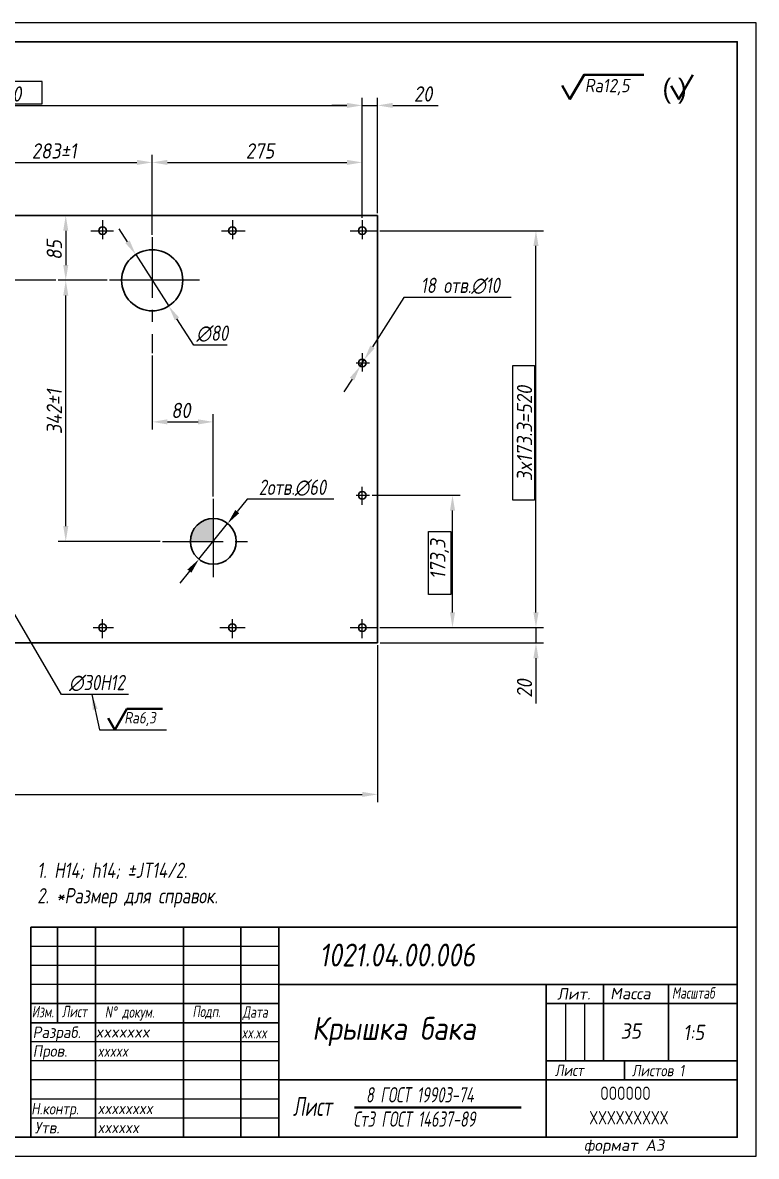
# Model space of a CAD drawing. Header units: millimetres. Extents: x 2375 to 2795, y 86 to 383.
# Drawn here: x 2602.8 to 2794.9, y 85.9 to 382.9 of the extents above; entities that cross this region are included whole.
import ezdxf

# ---------------------------------------------------------------- set-up
doc = ezdxf.new("R2010")
doc.units = ezdxf.units.MM
doc.linetypes.add('CENTER', pattern=[50.8, 31.75, -6.35, 6.35, -6.35])
for name, color, linetype, lineweight in [('Ax', 1, 'CENTER', 18), ('Dim', 3, 'Continuous', 40), ('Slim', 8, 'Continuous', 18), ('Text', 2, 'Continuous', 40), ('Wide', 31, 'Continuous', 60)]:
    doc.layers.add(name, color=color, linetype=linetype, lineweight=lineweight)
doc.styles.add('курсив', font='romans.shx', dxfattribs={"oblique": 10})
doc.styles.add('курсив 0_75', font='romans.shx', dxfattribs={"width": 0.75, "oblique": 10})
doc.styles.add('курсив 0_85', font='romans.shx', dxfattribs={"width": 0.85, "oblique": 10})
doc.dimstyles.new('L.Arrow', dxfattribs={"dimtxt": 4, "dimasz": 4, "dimexe": 2, "dimexo": 0.625, "dimgap": 1, "dimtad": 1, "dimlfac": 5, "dimtxsty": 'курсив 0_85', "dimcen": 0, "dimclrd": 256, "dimclre": 256, "dimclrt": 256, "dimadec": 1, "dimazin": 0, "dimtp": 0.0165, "dimtm": 0.0075, "dimtfac": 1, "dimtmove": 0, "dimatfit": 3, "dimfxl": 1, "dimlwd": 18, "dimlwe": 18, "dimarcsym": 0})
doc.dimstyles.new('к1_1св', dxfattribs={"dimtxt": 4, "dimasz": 4, "dimexe": 2, "dimexo": 0.625, "dimgap": 1, "dimtad": 1, "dimtoh": 1, "dimtxsty": 'курсив 0_75', "dimcen": 0, "dimadec": 0, "dimazin": 0, "dimtfac": 1, "dimtmove": 0, "dimatfit": 3, "dimldrblk": 'DOTSMALL', "dimfxl": 1, "dimlwd": 18, "dimlwe": 18, "dimarcsym": 0})
doc.dimstyles.new('к1_5', dxfattribs={"dimtxt": 4, "dimasz": 4, "dimexe": 2, "dimexo": 0.625, "dimgap": 1, "dimtad": 1, "dimlfac": 5, "dimtxsty": 'курсив 0_85', "dimcen": 0, "dimadec": 1, "dimazin": 0, "dimtp": 0.0165, "dimtm": 0.0075, "dimtfac": 1, "dimtmove": 0, "dimatfit": 3, "dimldrblk": 'DOTSMALL', "dimfxl": 1, "dimlwd": 18, "dimlwe": 18, "dimarcsym": 0})

# ---------------------------------------------------------------- blocks, each defined once
blk = doc.blocks.new('*D202')
at = {"layer": 'Defpoints', "color": 0, "transparency": 16777216}
for p in [(2614.1, 315.39), (2625.53, 315.39), (2639.43, 246.99)]:
    blk.add_point(p, dxfattribs=at)
at = {"layer": 'Dim', "color": 0, "lineweight": 18, "transparency": 16777216}
for p, q in [((2624.91, 315.39), (2612.1, 315.39)), ((2614.1, 250.99), (2614.1, 311.39)), ((2638.81, 246.99), (2612.1, 246.99))]:
    blk.add_line(p, q, dxfattribs=at)
at = {"layer": 'Dim', "color": 0, "transparency": 16777216}
for points in [[(2613.44, 311.39), (2614.77, 311.39), (2614.1, 315.39)], [(2613.44, 250.99), (2614.77, 250.99), (2614.1, 246.99)]]:
    blk.add_solid(points, dxfattribs=at)
at = {"layer": 'Dim', "color": 0, "transparency": 16777216, "insert": (2611.1, 280.95), "char_height": 4, "attachment_point": 5, "rotation": 90, "style": 'курсив 0_85'}
blk.add_mtext('342%%p1', dxfattribs=at)
blk = doc.blocks.new('_DotSmall')
at = {"color": 0, "linetype": 'ByBlock', "const_width": 0.5}
blk.add_lwpolyline([(-122670.927, 17467.939, 1), (-122670.802, 17467.939, 1)], format="xyb", close=True, dxfattribs=at)
blk = doc.blocks.new('*D207')
at = {"layer": 'Defpoints', "color": 0, "transparency": 16777216}
for p in [(2636.74, 296.29), (2652.74, 278.3), (2652.74, 258.15)]:
    blk.add_point(p, dxfattribs=at)
at = {"layer": 'Dim', "color": 0, "lineweight": 18, "transparency": 16777216}
for p, q in [((2636.74, 295.67), (2636.74, 276.3)), ((2652.74, 258.77), (2652.74, 280.3)), ((2640.74, 278.3), (2648.74, 278.3))]:
    blk.add_line(p, q, dxfattribs=at)
at = {"layer": 'Dim', "color": 0, "transparency": 16777216}
for points in [[(2640.74, 278.97), (2640.74, 277.63), (2636.74, 278.3)], [(2648.74, 278.97), (2648.74, 277.63), (2652.74, 278.3)]]:
    blk.add_solid(points, dxfattribs=at)
at = {"layer": 'Dim', "color": 0, "transparency": 16777216, "insert": (2644.26, 281.3), "char_height": 4, "attachment_point": 5, "style": 'курсив 0_85'}
blk.add_mtext('80', dxfattribs=at)
blk = doc.blocks.new('*D208')
at = {"layer": 'Defpoints', "color": 0, "transparency": 16777216}
for p in [(2693.67, 259.06), (2715.36, 259.06), (2695.74, 224.39)]:
    blk.add_point(p, dxfattribs=at)
at = {"layer": 'Dim', "color": 0, "lineweight": 18, "transparency": 16777216}
for p, q in [((2694.29, 259.06), (2717.36, 259.06)), ((2715.36, 228.39), (2715.36, 255.06)), ((2696.36, 224.39), (2717.36, 224.39))]:
    blk.add_line(p, q, dxfattribs=at)
at = {"layer": 'Dim', "color": 0, "transparency": 16777216}
for points in [[(2714.7, 255.06), (2716.03, 255.06), (2715.36, 259.06)], [(2714.7, 228.39), (2716.03, 228.39), (2715.36, 224.39)]]:
    blk.add_solid(points, dxfattribs=at)
at = {"layer": 'Dim', "color": 0, "transparency": 16777216, "insert": (2711.98, 242.32), "char_height": 4, "attachment_point": 5, "rotation": 90, "style": 'курсив 0_85'}
blk.add_mtext('173,3', dxfattribs=at)
blk = doc.blocks.new('*D209')
at = {"layer": 'Defpoints', "color": 0, "transparency": 16777216}
for p in [(2695.74, 328.39), (2737.22, 328.39), (2695.74, 224.39)]:
    blk.add_point(p, dxfattribs=at)
at = {"layer": 'Dim', "color": 0, "lineweight": 18, "transparency": 16777216}
for p, q in [((2696.36, 328.39), (2739.22, 328.39)), ((2737.22, 228.39), (2737.22, 324.39)), ((2696.36, 224.39), (2739.22, 224.39))]:
    blk.add_line(p, q, dxfattribs=at)
at = {"layer": 'Dim', "color": 0, "transparency": 16777216}
for points in [[(2736.55, 324.39), (2737.89, 324.39), (2737.22, 328.39)], [(2736.55, 228.39), (2737.89, 228.39), (2737.22, 224.39)]]:
    blk.add_solid(points, dxfattribs=at)
at = {"layer": 'Dim', "color": 0, "transparency": 16777216, "insert": (2734.22, 275.26), "char_height": 4, "attachment_point": 5, "rotation": 90, "style": 'курсив 0_85'}
blk.add_mtext('3x173.3=520', dxfattribs=at)
blk = doc.blocks.new('*D211')
at = {"layer": 'Defpoints', "color": 0, "transparency": 16777216}
for p in [(2691.74, 361.21), (2487.74, 331.13), (2691.74, 331.13)]:
    blk.add_point(p, dxfattribs=at)
at = {"layer": 'Dim', "color": 0, "lineweight": 18, "transparency": 16777216}
for p, q in [((2487.74, 331.75), (2487.74, 363.21)), ((2691.74, 331.75), (2691.74, 363.21)), ((2491.74, 361.21), (2687.74, 361.21))]:
    blk.add_line(p, q, dxfattribs=at)
at = {"layer": 'Dim', "color": 0, "transparency": 16777216}
for points in [[(2491.74, 361.88), (2491.74, 360.55), (2487.74, 361.21)], [(2687.74, 361.88), (2687.74, 360.55), (2691.74, 361.21)]]:
    blk.add_solid(points, dxfattribs=at)
at = {"layer": 'Dim', "color": 0, "transparency": 16777216, "insert": (2590.96, 364.21), "char_height": 4, "attachment_point": 5, "style": 'курсив 0_85'}
blk.add_mtext('6x170=1020', dxfattribs=at)
blk = doc.blocks.new('*D212')
at = {"layer": 'Defpoints', "color": 0, "transparency": 16777216}
for p in [(2632.42, 322.13), (2641.05, 308.66)]:
    blk.add_point(p, dxfattribs=at)
at = {"layer": 'Dim', "color": 0, "lineweight": 18, "transparency": 16777216}
for p, q in [((2630.26, 325.5), (2628.1, 328.87)), ((2632.42, 322.13), (2641.05, 308.66)), ((2647.62, 298.41), (2643.21, 305.29)), ((2656.35, 298.41), (2647.62, 298.41))]:
    blk.add_line(p, q, dxfattribs=at)
at = {"layer": 'Dim', "color": 0, "transparency": 16777216}
for points in [[(2630.82, 325.86), (2629.7, 325.14), (2632.42, 322.13)], [(2643.77, 305.65), (2642.65, 304.93), (2641.05, 308.66)]]:
    blk.add_solid(points, dxfattribs=at)
at = {"layer": 'Dim', "color": 0, "transparency": 16777216, "insert": (2652.49, 301.41), "char_height": 4, "attachment_point": 5, "style": 'курсив 0_75'}
blk.add_mtext('∅80', dxfattribs=at)
blk = doc.blocks.new('*D213')
at = {"layer": 'Defpoints', "color": 0, "transparency": 16777216}
for p in [(2656.49, 251.67), (2648.98, 242.32)]:
    blk.add_point(p, dxfattribs=at)
at = {"layer": 'Dim', "color": 0, "lineweight": 18, "transparency": 16777216}
for p, q in [((2661.6, 258.03), (2659, 254.79)), ((2684.31, 258.03), (2661.6, 258.03)), ((2648.98, 242.32), (2656.49, 251.67)), ((2646.47, 239.2), (2643.97, 236.08))]:
    blk.add_line(p, q, dxfattribs=at)
at = {"layer": 'Dim', "color": 0, "transparency": 16777216}
for points in [[(2658.48, 255.21), (2659.52, 254.37), (2656.49, 251.67)], [(2645.95, 239.62), (2646.99, 238.78), (2648.98, 242.32)]]:
    blk.add_solid(points, dxfattribs=at)
at = {"layer": 'Dim', "color": 0, "transparency": 16777216, "insert": (2673.46, 261.03), "char_height": 4, "attachment_point": 5, "style": 'курсив 0_75'}
blk.add_mtext('2отв.∅60', dxfattribs=at)
blk = doc.blocks.new('*D215')
at = {"layer": 'Defpoints', "color": 0, "transparency": 16777216}
for p in [(2594.22, 238.99), (2597.25, 233.8)]:
    blk.add_point(p, dxfattribs=at)
at = {"layer": 'Dim', "color": 0, "lineweight": 18, "transparency": 16777216}
for p, q in [((2592.2, 242.44), (2590.19, 245.89)), ((2594.22, 238.99), (2597.25, 233.8)), ((2612.98, 206.88), (2599.27, 230.35)), ((2630.55, 206.88), (2612.98, 206.88))]:
    blk.add_line(p, q, dxfattribs=at)
at = {"layer": 'Dim', "color": 0, "transparency": 16777216}
for points in [[(2592.78, 242.78), (2591.63, 242.1), (2594.22, 238.99)], [(2599.84, 230.69), (2598.69, 230.01), (2597.25, 233.8)]]:
    blk.add_solid(points, dxfattribs=at)
at = {"layer": 'Dim', "color": 0, "transparency": 16777216, "insert": (2622.26, 209.88), "char_height": 4, "attachment_point": 5, "style": 'курсив 0_75'}
blk.add_mtext('∅30H12', dxfattribs=at)
blk = doc.blocks.new('*D43')
at = {"layer": 'Defpoints', "color": 0, "transparency": 16777216}
for p in [(2692.27, 294.57), (2691.2, 292.88)]:
    blk.add_point(p, dxfattribs=at)
at = {"layer": 'Dim', "color": 0, "lineweight": 18, "transparency": 16777216}
for p, q in [((2702.65, 310.93), (2694.41, 297.95)), ((2730.72, 310.93), (2702.65, 310.93)), ((2691.2, 292.88), (2692.27, 294.57)), ((2689.06, 289.51), (2686.91, 286.13))]:
    blk.add_line(p, q, dxfattribs=at)
at = {"layer": 'Dim', "color": 0, "transparency": 16777216}
for points in [[(2693.85, 298.31), (2694.98, 297.59), (2692.27, 294.57)], [(2688.49, 289.86), (2689.62, 289.15), (2691.2, 292.88)]]:
    blk.add_solid(points, dxfattribs=at)
at = {"layer": 'Dim', "color": 0, "transparency": 16777216, "insert": (2717.43, 313.93), "char_height": 4, "attachment_point": 5, "style": 'курсив 0_75'}
blk.add_mtext('18 отв.∅10', dxfattribs=at)
blk = doc.blocks.new('*D218')
at = {"layer": 'Defpoints', "color": 0, "transparency": 16777216}
for p in [(2636.74, 346.28), (2636.74, 326.71), (2580.14, 320.34)]:
    blk.add_point(p, dxfattribs=at)
at = {"layer": 'Dim', "color": 0, "lineweight": 18, "transparency": 16777216}
for p, q in [((2580.14, 320.97), (2580.14, 348.28)), ((2636.74, 327.33), (2636.74, 348.28)), ((2584.14, 346.28), (2632.74, 346.28))]:
    blk.add_line(p, q, dxfattribs=at)
at = {"layer": 'Dim', "color": 0, "transparency": 16777216}
for points in [[(2584.14, 346.94), (2584.14, 345.61), (2580.14, 346.28)], [(2632.74, 346.94), (2632.74, 345.61), (2636.74, 346.28)]]:
    blk.add_solid(points, dxfattribs=at)
at = {"layer": 'Dim', "color": 0, "transparency": 16777216, "insert": (2611.08, 349.28), "char_height": 4, "attachment_point": 5, "style": 'курсив 0_85'}
blk.add_mtext('283%%p1', dxfattribs=at)
blk = doc.blocks.new('*D219')
at = {"layer": 'Defpoints', "color": 0, "transparency": 16777216}
for p in [(2691.74, 346.28), (2691.74, 331.13), (2636.74, 326.71)]:
    blk.add_point(p, dxfattribs=at)
at = {"layer": 'Dim', "color": 0, "lineweight": 18, "transparency": 16777216}
for p, q in [((2636.74, 327.33), (2636.74, 348.28)), ((2691.74, 331.75), (2691.74, 348.28)), ((2640.74, 346.28), (2687.74, 346.28))]:
    blk.add_line(p, q, dxfattribs=at)
at = {"layer": 'Dim', "color": 0, "transparency": 16777216}
for points in [[(2640.74, 346.94), (2640.74, 345.61), (2636.74, 346.28)], [(2687.74, 346.94), (2687.74, 345.61), (2691.74, 346.28)]]:
    blk.add_solid(points, dxfattribs=at)
at = {"layer": 'Dim', "color": 0, "transparency": 16777216, "insert": (2664.96, 349.28), "char_height": 4, "attachment_point": 5, "style": 'курсив 0_85'}
blk.add_mtext('275', dxfattribs=at)
blk = doc.blocks.new('*D44')
at = {"layer": 'Defpoints', "color": 0, "transparency": 16777216}
for p in [(2636.74, 332.39), (2614.1, 315.39), (2625.53, 315.39)]:
    blk.add_point(p, dxfattribs=at)
at = {"layer": 'Dim', "color": 0, "lineweight": 18, "transparency": 16777216}
for p, q in [((2636.11, 332.39), (2612.1, 332.39)), ((2614.1, 328.39), (2614.1, 319.39)), ((2624.91, 315.39), (2612.1, 315.39))]:
    blk.add_line(p, q, dxfattribs=at)
at = {"layer": 'Dim', "color": 0, "transparency": 16777216}
for points in [[(2613.44, 328.39), (2614.77, 328.39), (2614.1, 332.39)], [(2613.44, 319.39), (2614.77, 319.39), (2614.1, 315.39)]]:
    blk.add_solid(points, dxfattribs=at)
at = {"layer": 'Dim', "color": 0, "transparency": 16777216, "insert": (2611.1, 323.34), "char_height": 4, "attachment_point": 5, "rotation": 90, "style": 'курсив 0_85'}
blk.add_mtext('85', dxfattribs=at)
blk = doc.blocks.new('*D220')
at = {"layer": 'Defpoints', "color": 0, "transparency": 16777216}
for p in [(2585.34, 316.39), (2596.63, 315.39), (2612.1, 315.39)]:
    blk.add_point(p, dxfattribs=at)
at = {"layer": 'Dim', "color": 0, "lineweight": 18, "transparency": 16777216}
for p, q in [((2596.63, 320.39), (2596.63, 324.39)), ((2585.96, 316.39), (2598.63, 316.39)), ((2611.48, 315.39), (2594.63, 315.39)), ((2596.63, 316.39), (2596.63, 315.39)), ((2596.63, 311.39), (2596.63, 290.58))]:
    blk.add_line(p, q, dxfattribs=at)
at = {"layer": 'Dim', "color": 0, "transparency": 16777216}
for points in [[(2595.96, 320.39), (2597.3, 320.39), (2596.63, 316.39)], [(2595.96, 311.39), (2597.3, 311.39), (2596.63, 315.39)]]:
    blk.add_solid(points, dxfattribs=at)
at = {"layer": 'Dim', "color": 0, "transparency": 16777216, "insert": (2593.25, 298.99), "char_height": 4, "attachment_point": 5, "rotation": 90, "style": 'курсив 0_85'}
blk.add_mtext('5%%p0,5', dxfattribs=at)
blk = doc.blocks.new('*D221')
at = {"layer": 'Defpoints', "color": 0, "transparency": 16777216}
for p in [(2695.84, 224.39), (2695.84, 220.39), (2737.22, 220.39)]:
    blk.add_point(p, dxfattribs=at)
at = {"layer": 'Dim', "color": 0, "lineweight": 18, "transparency": 16777216}
for p, q in [((2737.22, 228.39), (2737.22, 232.39)), ((2696.46, 224.39), (2739.22, 224.39)), ((2737.22, 224.39), (2737.22, 220.39)), ((2696.46, 220.39), (2739.22, 220.39)), ((2737.22, 216.39), (2737.22, 204.48))]:
    blk.add_line(p, q, dxfattribs=at)
at = {"layer": 'Dim', "color": 0, "transparency": 16777216}
for points in [[(2736.55, 228.39), (2737.89, 228.39), (2737.22, 224.39)], [(2736.55, 216.39), (2737.89, 216.39), (2737.22, 220.39)]]:
    blk.add_solid(points, dxfattribs=at)
at = {"layer": 'Dim', "color": 0, "transparency": 16777216, "insert": (2734.22, 208.44), "char_height": 4, "attachment_point": 5, "rotation": 90, "style": 'курсив 0_85'}
blk.add_mtext('20', dxfattribs=at)
blk = doc.blocks.new('*D45')
at = {"layer": 'Defpoints', "color": 0, "transparency": 16777216}
for p in [(2695.74, 361.21), (2691.74, 331.13), (2695.74, 332.39)]:
    blk.add_point(p, dxfattribs=at)
at = {"layer": 'Dim', "color": 0, "lineweight": 18, "transparency": 16777216}
for p, q in [((2691.74, 331.75), (2691.74, 363.21)), ((2695.74, 333.02), (2695.74, 363.21)), ((2687.74, 361.21), (2683.74, 361.21)), ((2691.74, 361.21), (2695.74, 361.21)), ((2699.74, 361.21), (2711.65, 361.21))]:
    blk.add_line(p, q, dxfattribs=at)
at = {"layer": 'Dim', "color": 0, "transparency": 16777216}
for points in [[(2687.74, 361.88), (2687.74, 360.55), (2691.74, 361.21)], [(2699.74, 361.88), (2699.74, 360.55), (2695.74, 361.21)]]:
    blk.add_solid(points, dxfattribs=at)
at = {"layer": 'Dim', "color": 0, "transparency": 16777216, "insert": (2707.69, 364.21), "char_height": 4, "attachment_point": 5, "style": 'курсив 0_85'}
blk.add_mtext('20', dxfattribs=at)
blk = doc.blocks.new('*D226')
at = {"layer": 'Defpoints', "color": 0, "transparency": 16777216}
for p in [(2483.74, 220.39), (2695.74, 220.39), (2695.74, 180.71)]:
    blk.add_point(p, dxfattribs=at)
at = {"layer": 'Dim', "color": 0, "lineweight": 18, "transparency": 16777216}
for p, q in [((2483.74, 219.77), (2483.74, 178.71)), ((2695.74, 219.77), (2695.74, 178.71)), ((2487.74, 180.71), (2691.74, 180.71))]:
    blk.add_line(p, q, dxfattribs=at)
at = {"layer": 'Dim', "color": 0, "transparency": 16777216}
for points in [[(2487.74, 181.37), (2487.74, 180.04), (2483.74, 180.71)], [(2691.74, 181.37), (2691.74, 180.04), (2695.74, 180.71)]]:
    blk.add_solid(points, dxfattribs=at)
at = {"layer": 'Dim', "color": 0, "transparency": 16777216, "insert": (2582.77, 183.71), "char_height": 4, "attachment_point": 5, "style": 'курсив 0_85'}
blk.add_mtext('1060', dxfattribs=at)

msp = doc.modelspace()

# ---------------------------------------------------------------- hatches: boundary and pattern name
at = {"layer": 'Dim'}
h = msp.add_hatch(color=256, dxfattribs=at)
h.paths.add_polyline_path([(2652.7351, 252.9948, 0.41421356), (2646.7351, 246.9948), (2652.7351, 246.9948)])
h.paths.add_polyline_path([(2561.7351, 236.3948), (2567.7351, 236.3948), (2567.7351, 242.3948, 0.41421356)])

# ---------------------------------------------------------------- linework, layer by layer
for p, q in [((2483.7351, 332.3948), (2695.7351, 332.3948)), ((2695.7351, 332.3948), (2695.7351, 220.3948)), ((2695.7351, 220.3948), (2483.7351, 220.3948)), ((2604.9164, 90.8874), (2604.9164, 145.8874)), ((2789.9164, 145.8874), (2604.9164, 145.8874)), ((2611.9164, 145.8874), (2611.9164, 120.8874)), ((2621.9164, 145.8874), (2621.9164, 90.8874)), ((2644.9164, 145.8874), (2644.9164, 90.8874)), ((2659.9164, 145.8874), (2659.9164, 90.8874)), ((2669.9164, 145.8874), (2669.9164, 90.8874)), ((2739.9164, 130.8874), (2669.9164, 130.8874)), ((2739.9164, 130.8874), (2739.9164, 90.8874)), ((2789.9164, 130.8874), (2739.9164, 130.8874)), ((2754.9164, 130.8874), (2754.9164, 110.8874)), ((2771.9164, 130.8874), (2771.9164, 110.8874)), ((2669.9164, 125.8874), (2604.9164, 125.8874)), ((2789.9164, 125.8874), (2739.9164, 125.8874)), ((2669.9164, 120.8874), (2604.9164, 120.8874)), ((2789.9164, 110.8874), (2739.9164, 110.8874)), ((2760.4209, 110.8874), (2760.4209, 105.8874)), ((2739.9164, 105.8874), (2669.9164, 105.8874)), ((2789.9164, 105.8874), (2739.9164, 105.8874))]:
    msp.add_line(p, q)
msp.add_lwpolyline([(2394.9164, 90.8874), (2789.9164, 90.8874), (2789.9164, 377.8874), (2394.9164, 377.8874)], close=True)
for centre, radius in [((2623.7351, 328.3948), 1), ((2657.7351, 328.3948), 1), ((2691.7351, 328.3948), 1), ((2636.7351, 315.3948), 8), ((2691.7351, 293.7281), 1), ((2691.7351, 259.0614), 1), ((2623.7351, 224.3948), 1), ((2657.7351, 224.3948), 1), ((2691.7351, 224.3948), 1)]:
    msp.add_circle(centre, radius)
at = {"ltscale": 0.7}
msp.add_circle((2652.7351, 246.9948), 6, dxfattribs=at)
at = {"layer": 'Ax'}
for p, q in [((2623.7351, 331.1273), (2623.7351, 326.1367)), ((2657.7351, 331.1273), (2657.7351, 326.1367)), ((2691.7351, 331.1273), (2691.7351, 326.1367)), ((2620.6496, 328.3948), (2626.5882, 328.3948)), ((2654.922, 328.3948), (2661.0667, 328.3948)), ((2688.6039, 328.3948), (2695.7351, 328.3948)), ((2691.7351, 296.2606), (2691.7351, 291.47)), ((2690.1402, 293.7281), (2693.6697, 293.7281)), ((2690.1402, 259.0614), (2693.6697, 259.0614)), ((2691.7351, 256.529), (2691.7351, 261.3196)), ((2652.7351, 258.1487), (2652.7351, 237.6249)), ((2623.7351, 221.6623), (2623.7351, 226.6529)), ((2657.7351, 221.6623), (2657.7351, 226.6529)), ((2691.7351, 221.6623), (2691.7351, 226.6529)), ((2621.3157, 224.3948), (2626.5941, 224.3948)), ((2654.4064, 224.3948), (2661.0676, 224.3948)), ((2688.6045, 224.3948), (2695.8351, 224.3948))]:
    msp.add_line(p, q, dxfattribs=at)
at = {"layer": 'Ax', "lineweight": 20, "ltscale": 0.5}
for p, q in [((2636.7351, 326.7075), (2636.7351, 296.2937)), ((2639.4346, 246.9948), (2664.4465, 246.9948))]:
    msp.add_line(p, q, dxfattribs=at)
at = {"layer": 'Ax', "lineweight": 20}
msp.add_line((2649.1146, 315.3948), (2625.5329, 315.3948), dxfattribs=at)
at = {"layer": 'Slim'}
for p, q in [((2669.9164, 140.8874), (2604.9164, 140.8874)), ((2669.9164, 135.8874), (2604.9164, 135.8874)), ((2669.9164, 130.8874), (2604.9164, 130.8874)), ((2744.9164, 125.8874), (2744.9164, 110.8874)), ((2749.9164, 125.8874), (2749.9164, 110.8874)), ((2669.9164, 115.8874), (2604.9164, 115.8874)), ((2669.9164, 110.8874), (2604.9164, 110.8874)), ((2669.9164, 105.8874), (2604.9164, 105.8874)), ((2669.9164, 100.8874), (2604.9164, 100.8874)), ((2669.9164, 95.8874), (2604.9164, 95.8874))]:
    msp.add_line(p, q, dxfattribs=at)
for points in [[(2374.9164, 85.8874), (2794.9164, 85.8874), (2794.9164, 382.8874), (2374.9164, 382.8874)], [(2573.88, 361.6186), (2607.9489, 361.6186), (2607.9489, 367.4407), (2573.88, 367.4407)], [(2736.83, 257.7889), (2731.1334, 257.7889), (2731.1334, 293.0507), (2736.83, 293.0507)], [(2714.9084, 233.0973), (2709.0407, 233.0973), (2709.0407, 249.6039), (2714.9084, 249.6039)]]:
    msp.add_lwpolyline(points, close=True, dxfattribs=at)
at = {"layer": 'Text', "ltscale": 6}
msp.add_line((2689.74, 98.6454), (2733.3449, 98.6519), dxfattribs=at)
at = {"layer": 'Text'}
for points in [[(2744.1052, 366.4009), (2746.132, 362.8904), (2749.8113, 369.2631), (2765.4745, 369.2631)], [(2772.608, 366.3574), (2774.6348, 362.8469), (2778.3141, 369.2196)], [(2625.2208, 200.6468), (2626.9581, 197.6378), (2630.1118, 203.1001), (2639.4503, 203.1001)]]:
    msp.add_lwpolyline(points, dxfattribs=at)

# ---------------------------------------------------------------- texts
msp.add_text('( )', height=5, dxfattribs=at).set_placement((2770.3651, 363.1756))
at = {"layer": 'Text', "oblique": 10}
for s, height, style, width, p in [('Ra12,5', 3.5, 'курсив 0_85', 0.85, (2750.0041, 364.6717)), ('Ra6,3', 3, 'курсив', 0.8, (2629.4313, 199.2972)), ('1021.04.00.006', 6, 'курсив', 0.8, (2680.4972, 135.6185)), ('Масштаб', 3, 'курсив', 0.7, (2772.813, 127.2004)), ('Изм.', 3, 'курсив', 0.7, (2605.195, 122.2826)), ('Лист', 3, 'курсив', 0.7, (2613.0957, 122.3309)), ('N%%D докум.', 3, 'курсив', 0.7, (2624.3243, 122.2102)), ('Подп.', 3, 'курсив', 0.7, (2647.2645, 122.3309)), ('Дата', 3, 'курсив', 0.7, (2660.4091, 122.1925)), ('Крышка бака', 6, 'курсив 0_85', 0.85, (2678.581, 116.4022)), ('Разраб.', 3, 'курсив', 0.9, (2605.43, 116.8929)), ('35', 4, 'курсив', 0.9, (2759.3732, 116.714)), ('1:5', 4, 'курсив 0_85', 0.85, (2775.7715, 116.3428)), ('Пров.', 3, 'курсив', 0.9, (2605.456, 111.9883)), ('xxxxx', 3, 'курсив', 0.75, (2622.4218, 111.9666)), ('Лист ', 3, 'курсив', 0.8, (2742.179, 106.9185)), ('Листов 1', 3, 'курсив', 0.8, (2762.3252, 106.855)), (' 8 ГОСТ 19903-74', 4, 'курсив 0_75', 0.65, (2690.9626, 100.0011)), ('Лист', 5, 'курсив 0_75', 0.65, (2673.5569, 96.4649)), ('Н.контр.', 3, 'курсив', 0.8, (2605.0466, 96.8694)), ('xxxxxxxx', 3, 'курсив 0_85', 0.85, (2622.4218, 96.9666)), ('Ст3 ГОСТ 14637-89', 4, 'курсив 0_75', 0.65, (2689.398, 93.6442)), ('Утв.', 3, 'курсив', 0.9, (2605.9776, 91.8911)), ('xxxxxx', 3, 'курсив 0_85', 0.85, (2622.4218, 91.9666))]:
    msp.add_text(s, height=height, dxfattribs=dict(at, style=style, width=width)).set_placement(p)
at = {"layer": 'Text', "style": 'курсив', "oblique": 10}
for s, p in [('Лит.', (2742.7601, 126.9478)), ('Масса', (2756.6533, 127.033)), ('формат А3', (2749.7738, 87.3221))]:
    msp.add_text(s, height=3, dxfattribs=at).set_placement(p)
at = {"layer": 'Text', "ltscale": 0.8, "style": 'курсив', "oblique": 10}
for s, width, p in [('xxxxxxx', 0.95, (2621.9164, 117.0105)), ('xx.xx', 0.7, (2660.1426, 116.7805))]:
    msp.add_text(s, height=3, dxfattribs=dict(at, width=width)).set_placement(p)
at = {"layer": 'Text', "ltscale": 6, "insert": (2606.6194, 162.819), "char_height": 4, "width": 177.752582, "attachment_point": 1, "style": 'курсив 0_75'}
msp.add_mtext('1. H14; h14; %%PJT14/2.\\P2. *Размер для справок.', dxfattribs=at)
at = {"layer": 'Wide', "lineweight": 50, "style": 'курсив', "width": 0.7}
for s, p in [('OOOOOO', (2754.0681, 100.6676)), ('XXXXXXXXX', (2751.1947, 94.2578))]:
    msp.add_text(s, height=3.5, dxfattribs=at).set_placement(p)

# ---------------------------------------------------------------- dimensions: what is measured, and where the dimension line sits
at = {"layer": 'Dim'}
for base, p1, p2, text, picture, middle in [((2691.7351, 361.2139), (2487.7351, 331.1273), (2691.7351, 331.1273), '6x170=<>', '*D211', (2590.9623, 361.2139)), ((2636.7351, 346.277), (2580.1351, 320.3401), (2636.7351, 326.7075), '<>%%p1', '*D218', (2611.0758, 346.277))]:
    dim = msp.add_linear_dim(base=base, p1=p1, p2=p2, text=text, dimstyle='к1_5', dxfattribs=at)
    dim.commit()
    dim.dimension.update_dxf_attribs({"geometry": picture, "text_midpoint": middle, "dimtype": 160})
for base, p1, p2, picture, middle in [((2695.7351, 361.2139), (2691.7351, 331.1273), (2695.7351, 332.3948), '*D45', (2707.692, 361.2139)), ((2691.7351, 346.277), (2636.7351, 326.7075), (2691.7351, 331.1273), '*D219', (2664.962, 346.277)), ((2652.7351, 278.301), (2636.7351, 296.2937), (2652.7351, 258.1487), '*D207', (2644.257, 278.301)), ((2695.7351, 180.7078), (2483.7351, 220.3948), (2695.7351, 220.3948), '*D226', (2582.775, 180.7078))]:
    dim = msp.add_linear_dim(base=base, p1=p1, p2=p2, dimstyle='к1_5', dxfattribs=at)
    dim.commit()
    dim.dimension.update_dxf_attribs({"geometry": picture, "text_midpoint": middle, "dimtype": 160})
for base, p1, p2, picture, middle in [((2614.1022, 315.3948), (2636.7351, 332.3948), (2625.5329, 315.3948), '*D44', (2614.1022, 323.3374)), ((2737.2216, 220.3948), (2695.8351, 224.3948), (2695.8351, 220.3948), '*D221', (2737.2216, 208.4379))]:
    dim = msp.add_linear_dim(base=base, p1=p1, p2=p2, angle=90, dimstyle='к1_5', dxfattribs=at)
    dim.commit()
    dim.dimension.update_dxf_attribs({"geometry": picture, "text_midpoint": middle, "dimtype": 160})
dim = msp.add_diameter_dim_2p(p1=(2632.4194, 322.1308), p2=(2641.0508, 308.6587), dimstyle='к1_1св', override={"dimlfac": 5}, dxfattribs=at)
dim.commit()
dim.dimension.update_dxf_attribs({"geometry": '*D212', "text_midpoint": (2652.4929, 298.4068), "dimtype": 163})
for base, p1, p2, text, picture, middle in [((2737.2216, 328.3948), (2695.7351, 224.3948), (2695.7351, 328.3948), '3x173.3=<>', '*D209', (2737.2216, 275.2596)), ((2596.6293, 315.3948), (2585.3354, 316.3948), (2612.1022, 315.3948), '<>%%p0,5', '*D220', (2596.6293, 298.9855)), ((2614.1022, 315.3948), (2639.4346, 246.9948), (2625.5329, 315.3948), '<>%%p1', '*D202', (2614.1022, 280.9547))]:
    dim = msp.add_linear_dim(base=base, p1=p1, p2=p2, angle=90, text=text, dimstyle='к1_5', dxfattribs=at)
    dim.commit()
    dim.dimension.update_dxf_attribs({"geometry": picture, "text_midpoint": middle, "dimtype": 160})
for p1, p2, text, picture, middle in [((2691.1994, 292.8837), (2692.2708, 294.5725), '18 отв.<>', '*D43', (2717.4317, 310.9281)), ((2648.9782, 242.3166), (2656.492, 251.673), '2отв.<>', '*D213', (2673.4559, 258.0322)), ((2594.222, 238.9852), (2597.2482, 233.8043), '<>H12', '*D215', (2622.2622, 206.8778))]:
    dim = msp.add_diameter_dim_2p(p1=p1, p2=p2, text=text, dimstyle='к1_1св', override={"dimlfac": 5}, dxfattribs=at)
    dim.commit()
    dim.dimension.update_dxf_attribs({"geometry": picture, "text_midpoint": middle, "dimtype": 163})
dim = msp.add_linear_dim(base=(2715.363, 259.0614), p1=(2695.7351, 224.3948), p2=(2693.6697, 259.0614), angle=90, dimstyle='к1_5', override={"dimdec": 1}, dxfattribs=at)
dim.commit()
dim.dimension.update_dxf_attribs({"geometry": '*D208', "text_midpoint": (2715.363, 242.3183), "dimtype": 160})

# ---------------------------------------------------------------- leaders
at = {"layer": 'Slim'}
msp.add_leader([(2620.9596, 206.8778), (2622.967, 197.6378), (2640.4453, 197.6378)], dimstyle='L.Arrow', override={"dimgap": 1, "dimtad": 0}, dxfattribs=at)

doc.saveas('drawing.dxf')
